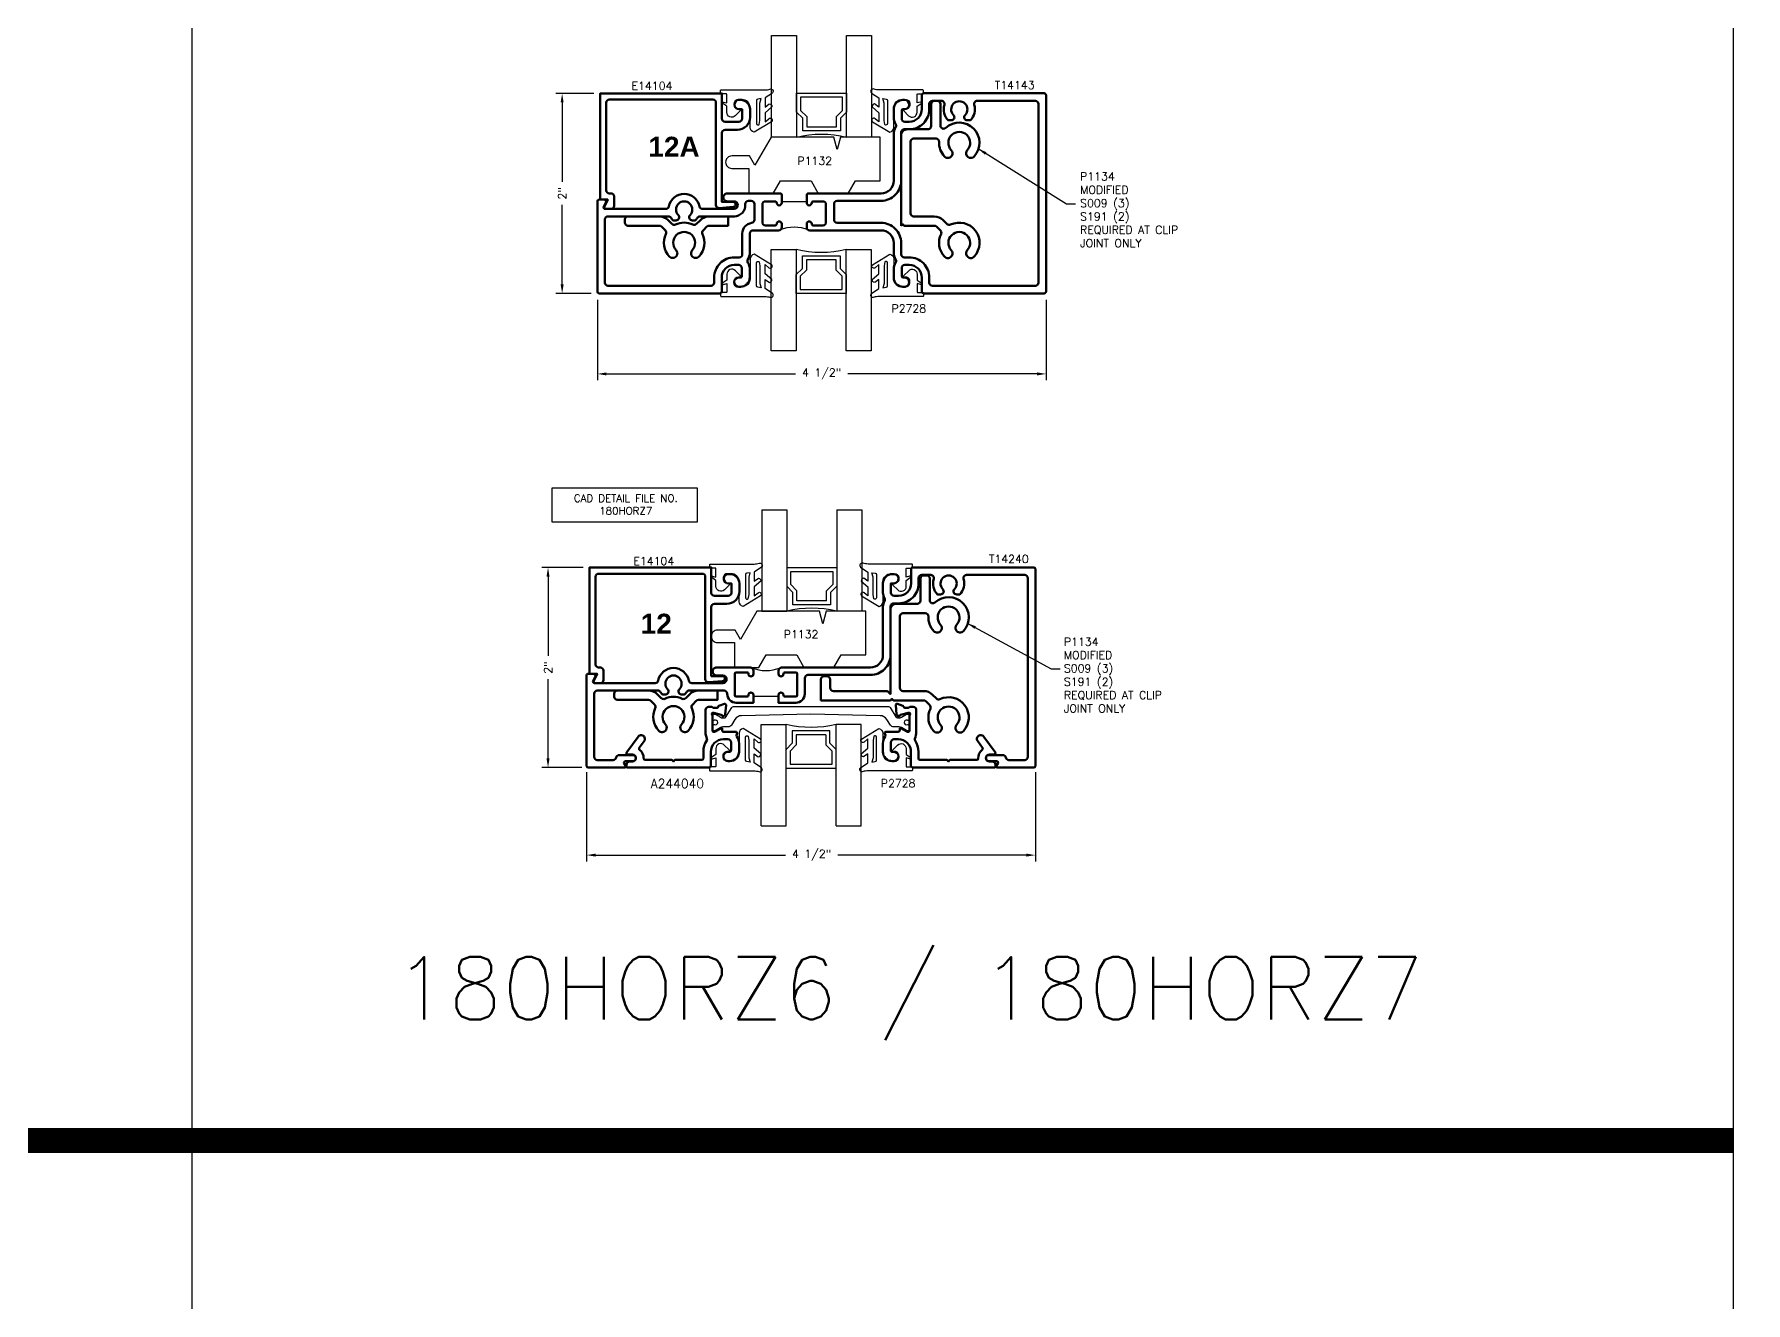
# Model space of a CAD drawing. Extents: x 0 to 139, y -15 to 75.
# Drawn here: x 121.93 to 139.03, y 43.26 to 55.94 of the extents above; entities that cross this region are included whole.
import ezdxf

# ---------------------------------------------------------------- set-up
doc = ezdxf.new("R2010")
doc.units = 0
doc.header["$MEASUREMENT"] = 0
doc.header["$PDMODE"] = 3
doc.layers.get('DEFPOINTS').update_dxf_attribs({"linetype": 'CONTINUOUS'})
for name, color, linetype in [('R-ANNO-DIMS', 3, 'CONTINUOUS'), ('R-ANNO-TEXT', 6, 'CONTINUOUS'), ('R-Det1', 4, 'CONTINUOUS'), ('R-Det2', 2, 'CONTINUOUS'), ('R-DET3', 5, 'CONTINUOUS'), ('R-OTLN', 1, 'CONTINUOUS'), ('R-PAT1', 5, 'CONTINUOUS'), ('Strip', 2, 'CONTINUOUS'), ('TITLE', 7, 'CONTINUOUS')]:
    doc.layers.add(name, color=color, linetype=linetype)
doc.styles.get("Standard").update_dxf_attribs({"font": 'simplex'})
doc.dimstyles.new('1X', dxfattribs={"dimtxt": 0.08, "dimasz": 0.09, "dimexe": 0.0625, "dimexo": 0.0625, "dimgap": 0.062, "dimtad": 0, "dimdec": 5, "dimzin": 4, "dimdsep": 46, "dimlunit": 5, "dimtxsty": 'Standard', "dimcen": 0, "dimclrd": 256, "dimclre": 256, "dimclrt": 256, "dimadec": 0, "dimazin": 1, "dimtfac": 1, "dimtdec": 5, "dimtofl": 0, "dimtmove": 0, "dimatfit": 3, "dimfxl": 0, "dimfrac": 2, "dimtolj": 1, "dimtzin": 4, "dimarcsym": 0})

# ---------------------------------------------------------------- blocks, each defined once
blk = doc.blocks.new('*D35')
at = {"layer": 'DEFPOINTS', "color": 0}
for p in [(127.554, 53.345), (132.039, 53.345), (132.039, 52.54)]:
    blk.add_point(p, dxfattribs=at)
at = {"layer": 'R-ANNO-DIMS', "lineweight": -2}
for p, q in [((127.554, 53.282), (127.554, 52.478)), ((132.039, 53.282), (132.039, 52.478)), ((127.644, 52.54), (129.534, 52.54)), ((131.949, 52.54), (130.058, 52.54))]:
    blk.add_line(p, q, dxfattribs=at)
at = {"layer": 'R-ANNO-DIMS'}
for points in [[(127.644, 52.555), (127.644, 52.525), (127.554, 52.54)], [(131.949, 52.555), (131.949, 52.525), (132.039, 52.54)]]:
    blk.add_solid(points, dxfattribs=at)
at = {"layer": 'R-ANNO-DIMS', "insert": (129.796, 52.54), "char_height": 0.08, "attachment_point": 5}
blk.add_mtext('\\A1;4 1/2"', dxfattribs=at)
blk = doc.blocks.new('*D36')
at = {"layer": 'DEFPOINTS', "color": 0}
for p in [(127.582, 55.344), (127.202, 53.345), (127.554, 53.345)]:
    blk.add_point(p, dxfattribs=at)
at = {"layer": 'R-ANNO-DIMS', "lineweight": -2}
for p, q in [((127.52, 55.344), (127.139, 55.344)), ((127.202, 55.254), (127.202, 54.46)), ((127.202, 53.435), (127.202, 54.229)), ((127.491, 53.345), (127.139, 53.345))]:
    blk.add_line(p, q, dxfattribs=at)
at = {"layer": 'R-ANNO-DIMS'}
for points in [[(127.187, 55.254), (127.217, 55.254), (127.202, 55.344)], [(127.187, 53.435), (127.217, 53.435), (127.202, 53.345)]]:
    blk.add_solid(points, dxfattribs=at)
at = {"layer": 'R-ANNO-DIMS', "insert": (127.202, 54.345), "char_height": 0.08, "attachment_point": 5, "rotation": 90}
blk.add_mtext('\\A1;2"', dxfattribs=at)
blk = doc.blocks.new('P2728 gasket')
at = {"layer": 'R-Det2'}
blk.add_lwpolyline([(86.461, 33.362), (86.567, 33.537, 0.301952), (86.52, 33.577), (86.32, 33.577, -0.414214), (86.24, 33.657), (86.24, 33.695, -0.388879), (86.276, 33.735), (86.292, 33.736, -0.440011), (86.336, 33.696), (86.336, 33.682, 0.668179), (86.353, 33.675), (86.401, 33.724, 0.668179), (86.366, 33.809), (86.307, 33.809), (86.279, 33.849, 0.836323), (86.264, 33.842), (86.273, 33.809), (86.189, 33.809, -0.414214), (86.183, 33.815), (86.183, 33.865, 0.414214), (86.177, 33.871), (86.149, 33.871, 0.414214), (86.143, 33.865), (86.143, 33.427, -0.083245), (86.135, 33.378), (86.135, 33.378)], format="xyb", dxfattribs=at)
for points in [[(86.174, 33.352), (86.223, 33.426), (86.314, 33.426), (86.283, 33.384)], [(86.313, 33.359), (86.371, 33.426), (86.462, 33.426), (86.431, 33.388)]]:
    blk.add_lwpolyline(points, dxfattribs=at)
at = {"layer": 'R-Det2', "lineweight": 25}
blk.add_lwpolyline([(86.235, 33.499, -0.372312), (86.249, 33.512), (86.48, 33.512, -0.668179), (86.49, 33.486), (86.448, 33.478), (86.274, 33.478), (86.23, 33.465)], format="xyb", close=True, dxfattribs=at)
at = {"layer": 'R-Det2', "ltscale": 0.1}
for centre, radius, start, end in [((86.157, 33.369), 0.0237, 157.7655, 314.5007), ((86.313, 33.388), 0.0297, 188.4603, 270), ((86.446, 33.375), 0.0199, 139.7022, 319.7022)]:
    blk.add_arc(centre, radius, start, end, dxfattribs=at)
blk = doc.blocks.new('*D203')
at = {"layer": 'DEFPOINTS', "color": 0}
for p in [(127.447, 48.621), (131.932, 48.621), (131.932, 47.73)]:
    blk.add_point(p, dxfattribs=at)
at = {"layer": 'R-ANNO-DIMS', "lineweight": -2}
for p, q in [((127.447, 48.558), (127.447, 47.667)), ((131.932, 48.558), (131.932, 47.667)), ((127.537, 47.73), (129.434, 47.73)), ((131.842, 47.73), (129.958, 47.73))]:
    blk.add_line(p, q, dxfattribs=at)
at = {"layer": 'R-ANNO-DIMS'}
for points in [[(127.537, 47.745), (127.537, 47.715), (127.447, 47.73)], [(131.842, 47.745), (131.842, 47.715), (131.932, 47.73)]]:
    blk.add_solid(points, dxfattribs=at)
at = {"layer": 'R-ANNO-DIMS', "insert": (129.696, 47.73), "char_height": 0.08, "attachment_point": 5}
blk.add_mtext('\\A1;4 1/2"', dxfattribs=at)
blk = doc.blocks.new('*D204')
at = {"layer": 'DEFPOINTS', "color": 0}
for p in [(127.061, 50.605), (127.475, 50.605), (127.462, 48.606)]:
    blk.add_point(p, dxfattribs=at)
at = {"layer": 'R-ANNO-DIMS', "lineweight": -2}
for p, q in [((127.413, 50.605), (126.998, 50.605)), ((127.061, 50.515), (127.061, 49.721)), ((127.061, 48.696), (127.061, 49.49)), ((127.4, 48.606), (126.998, 48.606))]:
    blk.add_line(p, q, dxfattribs=at)
at = {"layer": 'R-ANNO-DIMS'}
for points in [[(127.046, 50.515), (127.076, 50.515), (127.061, 50.605)], [(127.046, 48.696), (127.076, 48.696), (127.061, 48.606)]]:
    blk.add_solid(points, dxfattribs=at)
at = {"layer": 'R-ANNO-DIMS', "insert": (127.061, 49.605), "char_height": 0.08, "attachment_point": 5, "rotation": 90}
blk.add_mtext('\\A1;2"', dxfattribs=at)
blk = doc.blocks.new('1 inch glass')
at = {"layer": 'R-Det2', "color": 2}
for p, q in [((0, 1.014), (0, 0)), ((0.25, 1.014), (0.25, 0)), ((0.75, 1.014), (0.75, 0)), ((1, 1.014), (1, 0)), ((0.25, 0.438), (0.75, 0.438)), ((0.29, 0.267), (0.29, 0.398)), ((0.29, 0.398), (0.71, 0.398)), ((0.71, 0.398), (0.71, 0.267)), ((0.312, 0.188), (0.25, 0.25)), ((0.352, 0.205), (0.29, 0.267)), ((0.312, 0.063), (0.312, 0.188)), ((0.352, 0.103), (0.352, 0.205)), ((0.71, 0.267), (0.648, 0.205)), ((0.648, 0.103), (0.648, 0.205)), ((0.688, 0.188), (0.75, 0.25)), ((0.688, 0.188), (0.688, 0.063)), ((0, 0), (0.25, 0)), ((0.688, 0.063), (0.312, 0.063)), ((0.648, 0.103), (0.352, 0.103)), ((1, 0), (0.75, 0))]:
    blk.add_line(p, q, dxfattribs=at)
at = {"layer": 'R-Det2'}
for p, q in [((0, 1.014), (0.25, 1.014)), ((0.75, 1.014), (1, 1.014))]:
    blk.add_line(p, q, dxfattribs=at)
at = {"layer": 'R-Det2', "color": 2}
blk.add_arc((0.5, -0.998), 1.029, 75.9407, 104.0593, dxfattribs=at)

msp = doc.modelspace()

# ---------------------------------------------------------------- linework, layer by layer
at = {"layer": 'R-ANNO-TEXT'}
msp.add_lwpolyline([(127.1015217, 51.4001881), (128.5530017, 51.4001881), (128.5530017, 51.0581252), (127.1015217, 51.0581252)], close=True, dxfattribs=at)
at = {"layer": 'R-Det1', "lineweight": 50}
for points in [[(128.9552129, 54.980475, 0.4144), (129.0802129, 55.105475), (129.0802129, 55.185475, 0.4139789032), (128.9872129, 55.278475), (128.9707129, 55.278475, 1), (128.9707129, 55.185475), (129.0002129, 55.185475), (129.0002129, 55.091475, -0.4129032258), (128.9692129, 55.060475), (128.8302129, 55.060475, -0.4129032258), (128.7992129, 55.091475), (128.7992129, 55.344475), (127.5821129, 55.344475), (127.5821129, 54.282475), (127.6571129, 54.282475), (127.6245129, 54.212075, 0.5484584395), (127.6391129, 54.189475), (127.6921129, 54.189475, 0.4133333333), (127.7221129, 54.219475), (127.7221129, 54.282475), (127.7221129, 54.313475, 0.4129032258), (127.6911129, 54.344475), (127.6721129, 54.344475, -0.4133333333), (127.6421129, 54.374475), (127.6421129, 55.251475, -0.4129032258), (127.6731129, 55.282475), (128.7082129, 55.282475, -0.4129032258), (128.7392129, 55.251475), (128.7392129, 54.228275, 0.4379270187), (128.7727129, 54.197375), (128.9130129, 54.208575, 0.963981017), (128.9111129, 54.258475), (128.7992129, 54.258475), (128.7992129, 54.949475, -0.4129032258), (128.8302129, 54.980475), (128.9552129, 54.980475)], [(128.8485196, 50.241121, 0.4144), (128.9735196, 50.366121), (128.9735196, 50.446121, 0.4139789032), (128.8805196, 50.539121), (128.8640196, 50.539121, 1), (128.8640196, 50.446121), (128.8935196, 50.446121), (128.8935196, 50.352121, -0.4129032258), (128.8625196, 50.321121), (128.7235196, 50.321121, -0.4129032258), (128.6925196, 50.352121), (128.6925196, 50.605121), (127.4754196, 50.605121), (127.4754196, 49.543121), (127.5504196, 49.543121), (127.5178196, 49.472721, 0.5484584395), (127.5324196, 49.450121), (127.5854196, 49.450121, 0.4133333333), (127.6154196, 49.480121), (127.6154196, 49.543121), (127.6154196, 49.574121, 0.4129032258), (127.5844196, 49.605121), (127.5654196, 49.605121, -0.4133333333), (127.5354196, 49.635121), (127.5354196, 50.512121, -0.4129032258), (127.5664196, 50.543121), (128.6015196, 50.543121, -0.4129032258), (128.6325196, 50.512121), (128.6325196, 49.488921, 0.4379270187), (128.6660196, 49.458021), (128.8063196, 49.469221, 0.963981017), (128.8044196, 49.519121), (128.6925196, 49.519121), (128.6925196, 50.210121, -0.4129032258), (128.7235196, 50.241121), (128.8485196, 50.241121)]]:
    msp.add_lwpolyline(points, format="xyb", close=True, dxfattribs=at)
at = {"layer": 'R-Det2', "color": 2, "linetype": 'Continuous'}
for p, q in [((129.3119007, 54.344974), (129.0672056, 54.344974)), ((129.7619007, 54.344974), (130.061595, 54.344974))]:
    msp.add_line(p, q, dxfattribs=at)
at = {"layer": 'R-Det2'}
for points in [[(129.5451109, 54.9069749), (129.2951109, 54.906975), (129.2951109, 55.9210587), (129.5451109, 55.9210587), (129.5451109, 55.344975), (130.0451109, 55.344975), (130.0451109, 55.9210587), (130.2951109, 55.9210587), (130.2951109, 54.906975), (130.0451109, 54.906975), (130.0451109, 55.344975), (130.0451109, 55.156975), (129.9831109, 55.094975), (129.9831109, 54.969975), (129.6071109, 54.969975), (129.6071109, 55.094975), (129.5451109, 55.156975), (129.5451109, 55.344975), (129.5451109, 54.906975, -0.1233101835), (130.0451109, 54.906975, 0.8755579354)], [(130.0414606, 53.7831598), (130.2914606, 53.7831597), (130.2914606, 52.769076), (130.0414606, 52.769076), (130.0414606, 53.3451597), (129.5414606, 53.3451597), (129.5414606, 52.769076), (129.2914606, 52.769076), (129.2914606, 53.7831597), (129.5414606, 53.7831597), (129.5414606, 53.3451597), (129.5414606, 53.5331597), (129.6034606, 53.5951597), (129.6034606, 53.7201597), (129.9794606, 53.7201597), (129.9794606, 53.5951597), (130.0414606, 53.5331597), (130.0414606, 53.3451597), (130.0414606, 53.7831597, -0.1233101835), (129.5414606, 53.7831597, 0.8755579354)]]:
    msp.add_lwpolyline(points, format="xyb", dxfattribs=at)
for points in [[(129.5851109, 55.304975), (129.5851109, 55.1735435), (129.6471109, 55.1115435), (129.6471109, 55.009975), (129.9431109, 55.009975), (129.9431109, 55.1115435), (130.0051109, 55.1735435), (130.0051109, 55.304975), (129.5851109, 55.304975)], [(130.0014606, 53.3851597), (130.0014606, 53.5165912), (129.9394606, 53.5785912), (129.9394606, 53.6801597), (129.6434606, 53.6801597), (129.6434606, 53.5785912), (129.5814606, 53.5165912), (129.5814606, 53.3851597), (130.0014606, 53.3851597)]]:
    msp.add_lwpolyline(points, dxfattribs=at)
for points in [[(129.6897319, 54.469974), (129.7619007, 54.344974), (130.061595, 54.344974), (130.1337638, 54.469974), (130.3797056, 54.469974), (130.3797056, 54.906975), (129.9833944, 54.906975), (129.9499007, 54.781975), (129.9164071, 54.906975), (129.2922684, 54.906975), (129.1295999, 54.625225), (129.0754733, 54.718975), (128.897979, 54.718975, 0.4142135624), (128.835979, 54.656975), (128.835979, 54.655975, 0.4142135624), (128.897979, 54.593975), (129.0672056, 54.593975), (129.0672056, 54.344974), (129.3119007, 54.344974), (129.3840695, 54.469974)], [(129.5462726, 49.73062), (129.6184414, 49.60562), (129.9181356, 49.60562), (129.9903044, 49.73062), (130.2362463, 49.73062), (130.2362463, 50.167621), (129.839935, 50.167621), (129.8064414, 50.042621), (129.7729477, 50.167621), (129.148809, 50.167621), (128.9861406, 49.885871), (128.932014, 49.979621), (128.7545196, 49.979621, 0.4142135624), (128.6925196, 49.917621), (128.6925196, 49.916621, 0.4142135624), (128.7545196, 49.854621), (128.9237463, 49.854621), (128.9237463, 49.60562), (129.1684414, 49.60562), (129.2406102, 49.73062)]]:
    msp.add_lwpolyline(points, format="xyb", close=True, dxfattribs=at)
at = {"layer": 'R-DET3', "lineweight": 50}
msp.add_lwpolyline([(130.5907452, 54.020975), (130.6057452, 54.035975), (130.6207452, 54.020975), (130.922167, 54.020975, -0.1989123674), (130.9440873, 54.0118953), (130.9835142, 53.9724685, -0.3180460654), (130.9895571, 53.9371671, 0.3065542285), (131.0230787, 53.7132442, 0.5062303828), (131.0975772, 53.7214691, 0.3278181232), (131.0915354, 53.7761941, -2.2780811719), (131.2520037, 53.7761941, 0.3278181232), (131.2459619, 53.7214691, 0.5062303828), (131.3204604, 53.7132442, 0.8256018173), (131.0845765, 54.0321864, -0.3180460654), (131.0492751, 54.0382294), (131.0098483, 54.0776562, 0.1989123674), (130.922167, 54.113975), (130.7147736, 54.113975, -0.4142135624), (130.6837736, 54.144975), (130.6837736, 54.8616384, -0.4142135624), (130.7147736, 54.8926384), (130.9390617, 54.8926384, -0.4289597164), (130.9700228, 54.8600865, 0.2010444958), (131.0230787, 54.7132442, 0.0616447566), (131.0317846, 54.7058494, 0.4311315419), (131.0975772, 54.7214691, 0.3278181232), (131.0915354, 54.7761941, -2.2780811719), (131.2520037, 54.7761941, 0.3278181232), (131.2459619, 54.7214691, 0.5062303828), (131.3204604, 54.7132442, 0.956981471), (131.035658, 54.9992309, -0.6516590583), (130.9837696, 55.0221367), (130.9837696, 55.238974, 0.4142135624), (130.9527696, 55.269974), (130.9217696, 55.269974, 0.4142135624), (130.8907696, 55.238974), (130.8907696, 55.0166384, -0.4142135624), (130.8597696, 54.9856384), (130.6527736, 54.9856384, 0.4142135624), (130.5907736, 54.9236384), (130.5907736, 54.0210034)], format="xyb", dxfattribs=at)
for points in [[(127.8287636, 54.083475), (127.8287636, 54.052475, 0.4142135624), (127.8597636, 54.021475), (128.172151, 54.021475, -0.1989123674), (128.1940713, 54.0123953), (128.2335082, 53.9729585, -0.3180460654), (128.2395511, 53.9376571, 0.3065542285), (128.2730727, 53.7137342, 0.5062303828), (128.3475712, 53.7219591, 0.3278181232), (128.3415294, 53.7766841, -2.2780811719), (128.5019977, 53.7766841, 0.3278181232), (128.4959559, 53.7219591, 0.5062303828), (128.5704544, 53.7137342, 0.3065542285), (128.603976, 53.9376571, -0.3180460654), (128.610019, 53.9729585), (128.6494458, 54.0123853, -0.1989123674), (128.6713661, 54.021465), (128.8601536, 54.021465), (128.8601536, 54.114465), (128.6717803, 54.114465, 0.1989123674), (128.583392, 54.0778533), (128.5442581, 54.0387194, -0.3180460654), (128.5089566, 54.0326764, 0.2269397181), (128.3345705, 54.0326764, -0.3180460654), (128.2992691, 54.0387194), (128.2601251, 54.0778633, 0.1989123674), (128.1717368, 54.114475), (127.8597636, 54.114475, 0.4142135624)], [(129.7886959, 49.277122), (130.4837816, 49.277122), (130.4987816, 49.292122), (130.5137816, 49.277122), (130.8152034, 49.277122, -0.1989123674), (130.8371237, 49.2680423), (130.8765505, 49.2286155, -0.3180460654), (130.8825935, 49.1933141, 0.3065542285), (130.9161151, 48.9693912, 0.5062303828), (130.9906136, 48.9776162, 0.3278181232), (130.9845718, 49.0323411, -2.2780811719), (131.1450401, 49.0323411, 0.3278181232), (131.1389983, 48.9776162, 0.5062303828), (131.2134968, 48.9693912, 0.8256018173), (130.9776129, 49.2883335, -0.3180460654), (130.9423115, 49.2943764), (130.9028846, 49.3338033, 0.1989123674), (130.8152034, 49.370122), (130.6078099, 49.370122, -0.4142135624), (130.5768099, 49.401122), (130.5768099, 50.1177854, -0.4142135624), (130.6078099, 50.1487854), (130.8320981, 50.1487854, -0.4289597164), (130.8630592, 50.1162335, 0.2010444958), (130.9161151, 49.9693912, 0.0616447566), (130.924821, 49.9619965, 0.4311315419), (130.9906136, 49.9776162, 0.3278181232), (130.9845718, 50.0323411, -2.2780811719), (131.1450401, 50.0323411, 0.3278181232), (131.1389983, 49.9776162, 0.5062303828), (131.2134968, 49.9693912, 0.956981471), (130.9286944, 50.255378, -0.6516590583), (130.8768059, 50.2782837), (130.8768059, 50.495121, 0.4142135624), (130.8458059, 50.526121), (130.8148059, 50.526121, 0.4142135624), (130.7838059, 50.495121), (130.7838059, 50.2727854, -0.4142135624), (130.7528059, 50.2417854), (130.5458099, 50.2417854, 0.4142135624), (130.4838099, 50.1797854), (130.4838099, 49.3400832), (130.4537711, 49.370122), (129.9126959, 49.370122, -0.4142135624), (129.8816959, 49.401122), (129.8816959, 49.487122, 0.4142135624), (129.8506959, 49.518122), (129.8196959, 49.518122, 0.4142135624), (129.7886959, 49.487122), (129.7886959, 49.339122)], [(127.7220703, 49.344121), (127.7220703, 49.313121, 0.4142135624), (127.7530703, 49.282121), (128.0654578, 49.282121, -0.1989123674), (128.0873781, 49.2730413), (128.1268149, 49.2336045, -0.3180460654), (128.1328579, 49.1983031, 0.3065542285), (128.1663795, 48.9743802, 0.5062303828), (128.240878, 48.9826052, 0.3278181232), (128.2348362, 49.0373301, -2.2780811719), (128.3953045, 49.0373301, 0.3278181232), (128.3892627, 48.9826052, 0.5062303828), (128.4637612, 48.9743802, 0.3065542285), (128.4972828, 49.1983031, -0.3180460654), (128.5033258, 49.2336045), (128.5427526, 49.2730313, -0.1989123674), (128.5646729, 49.282111), (128.7534603, 49.282111), (128.7534603, 49.375111), (128.5650871, 49.375111, 0.1989123674), (128.4766988, 49.3384994), (128.4375648, 49.2993654, -0.3180460654), (128.4022634, 49.2933225, 0.2269397181), (128.2278773, 49.2933225, -0.3180460654), (128.1925759, 49.2993654), (128.1534319, 49.3385094, 0.1989123674), (128.0650436, 49.375121), (127.7530703, 49.375121, 0.4142135624)]]:
    msp.add_lwpolyline(points, format="xyb", close=True, dxfattribs=at)
at = {"layer": 'R-OTLN', "lineweight": 50}
for points in [[(129.6462736, 54.249974, 0.4142135624), (129.6712736, 54.224974, 0.4142135624), (129.6962736, 54.249974, -0.4142135624), (129.7112736, 54.264974), (129.8082736, 54.264974, -0.4142135624), (129.8392736, 54.233974), (129.8392736, 54.055974, -0.4142135624), (129.8082736, 54.024974), (129.7112736, 54.024974, -0.4142135624), (129.6962736, 54.039974, 0.4142135624), (129.6712736, 54.064974, 0.4142135624), (129.6462736, 54.039974), (129.6462736, 54.005974, 0.4142135624), (129.6772736, 53.974974), (130.3907686, 53.974974, -0.4142135624), (130.5157686, 53.849974), (130.5157686, 53.7525802, 0.1433240595), (130.5354917, 53.6851874, -0.2926598756), (130.5354917, 53.6517606, 0.1433240595), (130.5157686, 53.5843678), (130.5157686, 53.5039739, 0.4142132454), (130.6087696, 53.410973), (130.6312696, 53.410974, 0.8637118889), (130.6312696, 53.503974), (130.610768, 53.5039748, -0.4142026818), (130.5957686, 53.5189748), (130.5957686, 53.597974, -0.4142135624), (130.6267686, 53.628974), (130.6717696, 53.628974, -0.4142135624), (130.7967696, 53.503974), (130.7967696, 53.364974, 0.4142135624), (130.8167696, 53.344974), (132.0187696, 53.344974, 0.4142135624), (132.0387696, 53.364974), (132.0387696, 55.324974, 0.4142135624), (132.0187696, 55.344974), (130.8167696, 55.344974, 0.4142135624), (130.7967696, 55.324974), (130.7967696, 55.185974, -0.4142135624), (130.6717696, 55.060974), (130.6267686, 55.060974, -0.4142135624), (130.5957686, 55.091974), (130.5957686, 55.170973, -0.4142135624), (130.6107686, 55.185973), (130.6252696, 55.185973, 1), (130.6252696, 55.278973), (130.6087696, 55.278974, 0.4142198612), (130.5157686, 55.185973), (130.5157686, 55.1055802, 0.1433240595), (130.5354917, 55.0381874, -0.2926598756), (130.5354917, 55.0047606, 0.1433240595), (130.5157686, 54.9373678), (130.5157686, 54.469974, -0.4142135624), (130.3907686, 54.344974), (129.6562736, 54.344974), (129.6462736, 54.334974)], [(130.8717696, 53.503974, 0.4142135624), (130.6717696, 53.703974), (130.6217686, 53.703974, -0.4142135624), (130.5907686, 53.734974), (130.5907686, 53.849974, 0.4142135624), (130.3907686, 54.049974), (129.9503736, 54.049974, -0.4142135624), (129.9193736, 54.080974), (129.9193736, 54.238974, -0.4142135624), (129.9503736, 54.269974), (130.3907686, 54.269974, 0.4142135624), (130.5907686, 54.469974), (130.5907686, 54.954974, -0.4142135624), (130.6217686, 54.985974), (130.6717696, 54.985974, 0.4142135624), (130.8717696, 55.185974), (130.8717696, 55.238974, -0.4142135624), (130.9027696, 55.269974), (130.9930407, 55.269974, -0.5046141751), (131.0226696, 55.2298563, 0.2746427098), (131.0601676, 55.074974), (131.0913954, 55.074974, 0.6627717165), (131.1136419, 55.1275633, -2.3639448585), (131.2298973, 55.1275633, 0.6627717165), (131.2521437, 55.074974), (131.2833715, 55.074974, 0.2746427098), (131.3208696, 55.2298563, -0.5046141751), (131.3504984, 55.269974), (131.9327696, 55.269974, -0.4142135624), (131.9637696, 55.238974), (131.9637696, 53.450974, -0.4142135624), (131.9327696, 53.419974), (130.9027696, 53.419974, -0.4142135624), (130.8717696, 53.450974)], [(129.3962736, 54.249974), (129.3962736, 54.334974), (129.3862736, 54.344974), (128.8531536, 54.344974, 0.4142135624), (128.8131536, 54.304974, 0.4142135624), (128.8531536, 54.264974), (128.9211536, 54.264974, -0.4142135624), (128.9581536, 54.227974), (128.9581536, 54.226475, -0.4142135624), (128.9211536, 54.189475), (128.6051568, 54.189475, -0.3577911887), (128.5747527, 54.2144256, 0.8206356711), (128.2687744, 54.2144256, -0.3577911887), (128.2383704, 54.189475), (127.6306046, 54.189475, -0.5773640241), (127.6176136, 54.211975), (127.6467696, 54.262474), (127.6267696, 54.282475), (127.5737696, 54.282475, 0.4142135624), (127.5537696, 54.262475), (127.5537696, 53.364974, 0.4142135624), (127.5737696, 53.344974), (128.7767696, 53.344974, 0.4142135624), (128.7967696, 53.364974), (128.7967696, 53.503974, -0.4142135624), (128.9217696, 53.628974), (128.9667706, 53.628974, -0.4142135624), (128.9977706, 53.597974), (128.9977706, 53.518974, -0.4142135624), (128.9827706, 53.503974), (128.9682696, 53.503974, 1), (128.9682696, 53.410974), (128.9847706, 53.410974, 0.4142135624), (129.0777706, 53.503974), (129.0777706, 53.5843678, 0.1433240595), (129.0580474, 53.6517606, -0.2926598756), (129.0580474, 53.6851874, 0.1433240595), (129.0777706, 53.7525802), (129.0777706, 53.943974, -0.4142135624), (129.1087706, 53.974974), (129.3652736, 53.974974, 0.4142135624), (129.3962736, 54.005974), (129.3962736, 54.039974, 0.4142135624), (129.3712736, 54.064974, 0.4142135624), (129.3462736, 54.039974, -0.4142135624), (129.3312736, 54.024974), (129.2342736, 54.024974, -0.4142135624), (129.2032736, 54.055974), (129.2032736, 54.233974, -0.4142135624), (129.2342736, 54.264974), (129.3312736, 54.264974, -0.4142135624), (129.3462736, 54.249974, 0.4142135624), (129.3712736, 54.224974, 0.4142135624), (129.3962736, 54.249974)], [(128.4801634, 54.1278744, 0.6757771741), (128.5027636, 54.074974), (128.533337, 54.074974, 0.0516171452), (128.5533, 54.1001383, -0.2562196458), (128.5794406, 54.114475), (128.9271536, 54.114475), (128.9211536, 54.114475, 0.4400853749), (129.0327249, 54.2362644, -0.4400853749), (129.0636063, 54.269974), (129.0923736, 54.269974, -0.4142135624), (129.1233736, 54.238974), (129.1233736, 54.0799892, -0.3794949899), (129.0960838, 54.049212, 0.3794949899), (129.0027706, 53.943974), (129.0027706, 53.734974, -0.4142135624), (128.9717706, 53.703974), (128.9217696, 53.703974, 0.4142135624), (128.7217696, 53.503974), (128.7217696, 53.450974, -0.4142135624), (128.6907696, 53.419974), (127.6597696, 53.419974, -0.4142135624), (127.6287696, 53.450974), (127.6287696, 54.083475, -0.4142135624), (127.6597696, 54.114475), (128.2640865, 54.114475, -0.2562196458), (128.2902272, 54.1001383, 0.0516171452), (128.3101901, 54.074974), (128.3407636, 54.074974, 0.6757771741), (128.3633637, 54.1278744, -2.3476027329)], [(129.6584603, 49.53062), (130.2840743, 49.53062, 0.4142135624), (130.4840743, 49.73062), (130.4840743, 50.21562, -0.4142135624), (130.5150743, 50.24662), (130.5650763, 50.24662, 0.4142135624), (130.7650763, 50.44662), (130.7650763, 50.49962, -0.4142135624), (130.7960763, 50.53062), (130.8863415, 50.53062, -0.5046141751), (130.9159703, 50.4905024, 0.2746427098), (130.9534684, 50.33562), (130.9840933, 50.33562, 0.6751799327), (131.0066404, 50.3885224, -2.3463521494), (131.1235005, 50.3885227, 0.6752130473), (131.1460473, 50.335619), (131.1766721, 50.3356198, 0.2746432207), (131.2141703, 50.4905024, -0.5046141751), (131.2437992, 50.53062), (131.8260763, 50.53062, -0.4142135624), (131.8570763, 50.49962), (131.8570763, 48.71162, -0.4142135624), (131.8260763, 48.68062), (131.6673359, 48.68062, -0.3582490687), (131.6369221, 48.70562, 0.3582490687), (131.6065083, 48.73062), (131.4700763, 48.73062, 1), (131.4700763, 48.66862), (131.5444686, 48.66862, -0.5773502692), (131.557459, 48.64612), (131.5418706, 48.61912, 0.5773502692), (131.5496648, 48.60562), (131.9170763, 48.60562, 0.4142135624), (131.9320763, 48.62062), (131.9320763, 50.59062, 0.4142135624), (131.9170763, 50.60562), (130.7050763, 50.60562, 0.4142135624), (130.6900763, 50.59062), (130.6900763, 50.44662, -0.4142135624), (130.5650763, 50.32162), (130.5200753, 50.32162, -0.4142135624), (130.4890753, 50.35262), (130.4890753, 50.446619), (130.5185763, 50.446619, 1), (130.5185763, 50.539619), (130.5020763, 50.53962, 0.4177891482), (130.4090754, 50.4467385), (130.4090743, 50.3523394), (130.4090774, 50.3538205), (130.4090753, 50.35262), (130.4090743, 50.35262, 0.1316524976), (130.4232757, 50.29962, -0.2679491924), (130.4232757, 50.26862, 0.1316524976), (130.4090743, 50.21562), (130.4090743, 49.73062, -0.4142135624), (130.2840743, 49.60562), (129.3954603, 49.60562, 0.4142135624), (129.3644603, 49.57462), (129.3644603, 49.54062, 0.4142135624), (129.3894603, 49.51562, 0.4142135624), (129.4144603, 49.54062, -0.4142135624), (129.4294603, 49.55562), (129.5374603, 49.55562, -0.4142135624), (129.5524603, 49.54062), (129.5524603, 49.33062, -0.4142135624), (129.5374603, 49.31562), (129.4294603, 49.31562, -0.4142135624), (129.4144603, 49.33062, 0.4142135624), (129.3894603, 49.35562, 0.4142135624), (129.3644603, 49.33062), (129.3644603, 49.25362), (129.5374603, 49.25362, 0.4142135624), (129.6274603, 49.34362), (129.6274603, 49.49962, -0.4142135624)], [(129.0644603, 49.33062, -0.4142135624), (129.0494603, 49.31562), (128.9414603, 49.31562, -0.4142135624), (128.9264603, 49.33062), (128.9264603, 49.54062, -0.4142135624), (128.9414603, 49.55562), (129.0494603, 49.55562, -0.4142135624), (129.0644603, 49.54062, 0.4142135624), (129.0894603, 49.51562, 0.4142135624), (129.1144603, 49.54062), (129.1144603, 49.57462, 0.4142135624), (129.0834603, 49.60562), (128.7464603, 49.60562, 0.4142135624), (128.7064603, 49.56562, 0.4142135624), (128.7464603, 49.52562), (128.8087108, 49.52562, -1), (128.8087108, 49.450121), (128.4984635, 49.450121, -0.3577911887), (128.4680595, 49.4750717, 0.8206356711), (128.1620812, 49.4750717, -0.3577911887), (128.1316771, 49.450121), (127.5239113, 49.450121, -0.5773640241), (127.5109203, 49.472621), (127.5400763, 49.52312), (127.5200763, 49.543121), (127.4620763, 49.543121, 0.4142135624), (127.4470763, 49.528121), (127.4470763, 48.62062, 0.4142135624), (127.4620763, 48.60562), (127.8294879, 48.60562, 0.5773502692), (127.8372821, 48.61912), (127.8216937, 48.64612, -0.5773502692), (127.834684, 48.66862), (127.9090763, 48.66862, 1), (127.9090763, 48.73062), (127.7726444, 48.73062, 0.3582490687), (127.7422306, 48.70562, -0.3582490687), (127.7118167, 48.68062), (127.5530763, 48.68062, -0.4142135624), (127.5220763, 48.71162), (127.5220763, 49.344121, -0.4142135624), (127.5530763, 49.375121), (128.1573933, 49.375121, -0.2562196458), (128.183534, 49.3607843, 0.0516171452), (128.2034969, 49.33562), (128.2340703, 49.33562, 0.6757771741), (128.2566705, 49.3885204, -2.3476027329), (128.3734702, 49.3885204, 0.6757771741), (128.3960703, 49.33562), (128.4266438, 49.33562, 0.0516171452), (128.4466067, 49.3607843, -0.2562196458), (128.4727474, 49.375121), (128.8204603, 49.375121, -0.4142135624), (128.8514603, 49.344121), (128.8514603, 49.34362, 0.4142135624), (128.9414603, 49.25362), (129.1144603, 49.25362), (129.1144603, 49.33062, 0.4142135624), (129.0894603, 49.35562, 0.4142135624)], [(128.8138034, 48.8878821, 0.4142135624), (128.6888034, 48.7628822), (128.6887901, 48.621629, -0.4142135548), (128.6737901, 48.606629), (127.8551484, 48.606629, -0.4142135927), (127.8451484, 48.616629), (127.8451484, 48.6342678, -0.4142135227), (127.8761484, 48.6652678), (127.9042758, 48.6652678, 1), (127.9042758, 48.7352678), (127.8590338, 48.7352678, -0.6166803597), (127.8469986, 48.7592207), (127.9619845, 48.913794, -1.0001993677), (128.0221605, 48.8690296), (127.9734453, 48.8035427, 0.4075531512), (127.9762556, 48.7827618, -0.2406168199), (128.0161503, 48.6971702, 0.4248241417), (128.0311405, 48.681629), (128.2987772, 48.681629), (128.3137772, 48.666629), (128.3287772, 48.681629), (128.5988033, 48.681629, 0.4142135548), (128.6138033, 48.696629), (128.6138034, 48.7628822, -0.1486631308), (128.6476518, 48.874209, 0.2498472622), (128.6495424, 48.8929272, -0.0977282965), (128.6353465, 48.9651155), (128.6353466, 49.181343, -0.4142135227), (128.6663466, 49.212343), (128.6897489, 49.212343, -0.1709600937), (128.7085494, 49.2057212, 0.1709600937), (128.7160696, 49.2030725), (128.7508036, 49.2030725, 0.3595082375), (128.7622262, 49.2125046, -0.2637246696), (128.7696702, 49.2212352), (128.824376, 49.2411464, -0.5486187866), (128.839943, 49.2292015), (128.8319181, 49.1374766, -0.1763269807), (128.8285553, 49.1302649), (128.8144506, 49.1177112, -0.5773502692), (128.801476, 49.1211877), (128.8002989, 49.1240297, 0.2679491924), (128.7920734, 49.1322552), (128.7174316, 49.1522554, 0.0655434628), (128.7143258, 49.1526643), (128.7081505, 49.1526643, 0.6885002581), (128.7003954, 49.1323612, -0.2134217653), (128.704273, 49.1236907), (128.704273, 48.9742969, 0.4142135624), (128.7159056, 48.9626643), (128.7244825, 48.9626643, 0.1378721067), (128.7305433, 48.9643679), (128.7894162, 49.0003041, -0.5855240683), (128.8012118, 48.9936847), (128.8012118, 48.9778822, 0.4142133672), (128.8162118, 48.9628822), (128.9358167, 48.9628821, -0.6018699121), (128.9482274, 48.9394574, -0.0000121516), (128.948224, 48.9394524, 0.3073785524), (128.9482239, 48.9158095, -0.150223691), (128.9698052, 48.8455972), (128.9698043, 48.7628811, -0.4142280404), (128.8767986, 48.6698821), (128.8603033, 48.6698831, -1), (128.8603034, 48.7628831), (128.8748044, 48.7628831, 0.4142135624), (128.8898044, 48.7778831), (128.8898044, 48.8568821, 0.4142135624), (128.8588044, 48.8878821)], [(130.5637495, 48.8878821, -0.4142135624), (130.6887495, 48.7628822), (130.6887628, 48.621629, 0.4142135548), (130.7037628, 48.606629), (131.5224045, 48.606629, 0.4142135927), (131.5324045, 48.616629), (131.5324045, 48.6342678, 0.4142135227), (131.5014045, 48.6652678), (131.473277, 48.6652678, -1), (131.473277, 48.7352678), (131.5185191, 48.7352678, 0.6166803597), (131.5305543, 48.7592207), (131.4155683, 48.913794, 1.0001993677), (131.3553924, 48.8690296), (131.4041076, 48.8035427, -0.4075531512), (131.4012972, 48.7827618, 0.2406168199), (131.3614026, 48.6971702, -0.4248241417), (131.3464123, 48.681629), (131.0787757, 48.681629), (131.0637757, 48.666629), (131.0487757, 48.681629), (130.7787495, 48.681629, -0.4142135548), (130.7637495, 48.696629), (130.7637495, 48.7628822, 0.1486631308), (130.729901, 48.874209, -0.2498472622), (130.7280105, 48.8929272, 0.0977282965), (130.7422063, 48.9651155), (130.7422063, 49.181343, 0.4142135227), (130.7112063, 49.212343), (130.687804, 49.212343, 0.1709600937), (130.6690034, 49.2057212, -0.1709600937), (130.6614832, 49.2030725), (130.6267493, 49.2030725, -0.3595082375), (130.6153266, 49.2125046, 0.2637246696), (130.6078826, 49.2212352), (130.5531768, 49.2411464, 0.5486187866), (130.5376098, 49.2292015), (130.5456347, 49.1374766, 0.1763269807), (130.5489976, 49.1302649), (130.5631023, 49.1177112, 0.5773502692), (130.5760768, 49.1211877), (130.5772539, 49.1240297, -0.2679491924), (130.5854795, 49.1322552), (130.6601212, 49.1522554, -0.0655434628), (130.663227, 49.1526643), (130.6694023, 49.1526643, -0.6885002581), (130.6771574, 49.1323612, 0.2134217653), (130.6732799, 49.1236907), (130.6732799, 48.9742969, -0.4142135624), (130.6616472, 48.9626643), (130.6530703, 48.9626643, -0.1378721067), (130.6470096, 48.9643679), (130.5881367, 49.0003041, 0.5855240683), (130.5763411, 48.9936847), (130.5763411, 48.9778822, -0.4142133672), (130.5613411, 48.9628822), (130.4417361, 48.9628821, 0.6018699121), (130.4293255, 48.9394574, 0.0000121516), (130.4293289, 48.9394524, -0.3073785524), (130.4293289, 48.9158095, 0.150223691), (130.4077476, 48.8455972), (130.4077486, 48.7628811, 0.4142280404), (130.5007542, 48.6698821), (130.5172495, 48.6698831, 1), (130.5172495, 48.7628831), (130.5027485, 48.7628831, -0.4142135624), (130.4877485, 48.7778831), (130.4877485, 48.8568821, -0.4142135624), (130.5187485, 48.8878821)]]:
    msp.add_lwpolyline(points, format="xyb", close=True, dxfattribs=at)
at = {"layer": 'R-PAT1'}
for points in [[(129.8342736, 54.249974), (129.8342736, 54.039974, -0.4142135624), (129.8192736, 54.024974), (129.7112736, 54.024974, -0.4142135624), (129.6962736, 54.039974, 0.4142135624), (129.6712736, 54.064974, 0.4142135624), (129.6462736, 54.039974), (129.6462736, 54.005974, 0.3026074371), (129.6653329, 53.977366, 0.2003205128), (129.3772143, 53.977366, 0.3026074371), (129.3962736, 54.005974), (129.3962736, 54.039974, 0.4142135624), (129.3712736, 54.064974, 0.4142135624), (129.3462736, 54.039974, -0.4142135624), (129.3312736, 54.024974), (129.2232736, 54.024974, -0.4142135624), (129.2082736, 54.039974), (129.2082736, 54.249974, -0.4142135624), (129.2232736, 54.264974), (129.3312736, 54.264974, -0.4142135624), (129.3462736, 54.249974, 0.4142135624), (129.3712736, 54.224974, 0.4142135624), (129.3962736, 54.249974), (129.3962736, 54.264974), (129.6462736, 54.264974), (129.6462736, 54.249974, 0.4142135624), (129.6712736, 54.224974, 0.4142135624), (129.6962736, 54.249974, -0.4142135624), (129.7112736, 54.264974), (129.8192736, 54.264974, -0.4142135624)], [(128.9264603, 49.33062), (128.9264603, 49.54062, -0.4142135624), (128.9414603, 49.55562), (129.0494603, 49.55562, -0.4142135624), (129.0644603, 49.54062, 0.4142135624), (129.0894603, 49.51562, 0.4142135624), (129.1144603, 49.54062), (129.1144603, 49.57462, 0.3026074371), (129.0954011, 49.6032281, 0.2003205128), (129.3835196, 49.6032281, 0.3026074371), (129.3644603, 49.57462), (129.3644603, 49.54062, 0.4142135624), (129.3894603, 49.51562, 0.4142135624), (129.4144603, 49.54062, -0.4142135624), (129.4294603, 49.55562), (129.5374603, 49.55562, -0.4142135624), (129.5524603, 49.54062), (129.5524603, 49.33062, -0.4142135624), (129.5374603, 49.31562), (129.4294603, 49.31562, -0.4142135624), (129.4144603, 49.33062, 0.4142135624), (129.3894603, 49.35562, 0.4142135624), (129.3644603, 49.33062), (129.3644603, 49.31562), (129.1144603, 49.31562), (129.1144603, 49.33062, 0.4142135624), (129.0894603, 49.35562, 0.4142135624), (129.0644603, 49.33062, -0.4142135624), (129.0494603, 49.31562), (128.9414603, 49.31562, -0.4142135624)]]:
    msp.add_lwpolyline(points, format="xyb", close=True, dxfattribs=at)
at = {"layer": 'Strip'}
msp.add_lwpolyline([(128.7320844, 49.1381043), (128.7840755, 49.1080873, 0.1316524976), (128.8076975, 49.1017578), (128.8257011, 49.1017578, 0.2586175844), (128.8357174, 49.1073099), (128.8965789, 49.2047087, -0.2586175844), (128.9132728, 49.2139623), (130.4637732, 49.2139623, -0.2586175844), (130.4804671, 49.2047087), (130.5390157, 49.1110113, 0.2586175844), (130.5557095, 49.1017578), (130.5693485, 49.1017578, 0.1316524976), (130.5929705, 49.1080873), (130.6449616, 49.1381043, -0.1316524976), (130.6488986, 49.1391593), (130.657025, 49.1391593, -0.4142135624), (130.672773, 49.1234113), (130.672773, 49.1037263, -0.4142135624), (130.668836, 49.0997893), (130.668836, 49.0850255, -0.4142135624), (130.660962, 49.0771515), (130.6565602, 49.0771515, -0.1095524007), (130.6532315, 49.0778897, 0.5486632537), (130.6196235, 49.0564823, 0.5486632537), (130.6532315, 49.0350748, -0.1095524007), (130.6565602, 49.035813), (130.660962, 49.035813, -0.4142135624), (130.668836, 49.027939), (130.668836, 49.0131753, -0.4142135624), (130.672773, 49.0092383), (130.672773, 48.9895533, -0.4142135624), (130.657025, 48.9738053), (130.6488986, 48.9738053, -0.1316524976), (130.6449616, 48.9748602), (130.5929705, 49.0048773, 0.1316524976), (130.5693485, 49.0112068), (130.5164279, 49.0112068, -0.2586175844), (130.4830402, 49.0297138), (130.4476206, 49.0863971, 0.2586175844), (130.3808453, 49.1234113), (129.6884864, 49.13916), (128.9962007, 49.1234113, 0.2586175844), (128.9294254, 49.0863971), (128.8940058, 49.0297138, -0.2586175844), (128.8606181, 49.0112068), (128.8076975, 49.0112068, 0.1316524976), (128.7840755, 49.0048773), (128.7320844, 48.9748602, -0.1316524976), (128.7281474, 48.9738053), (128.720021, 48.9738053, -0.4142135624), (128.704273, 48.9895533), (128.704273, 49.0092383, -0.4142135624), (128.70821, 49.0131753), (128.70821, 49.027939, -0.4142135624), (128.716084, 49.035813), (128.7204858, 49.035813, -0.1095524007), (128.7238145, 49.0350748, 0.5486632537), (128.7574225, 49.0564823), (128.7574225, 49.0564823, 0.5486632537), (128.7238145, 49.0778897, -0.1095524007), (128.7204858, 49.0771515), (128.716084, 49.0771515, -0.4142135624), (128.70821, 49.0850255), (128.70821, 49.0997893, -0.4142135624), (128.704273, 49.1037263), (128.704273, 49.1234113, -0.4142135624), (128.720021, 49.1391593), (128.7281474, 49.1391593, -0.1316524976)], format="xyb", close=True, dxfattribs=at)
at = {"layer": 'TITLE'}
for p, q in [((123.501556, 74.8789502), (123.501556, -0.1210498)), ((138.9080005, 69.8789502), (138.9080005, -0.1210498))]:
    msp.add_line(p, q, dxfattribs=at)
at = {"layer": 'TITLE', "const_width": 0.25}
msp.add_lwpolyline([(0.25, 44.8789502), (138.9080005, 44.8789502)], dxfattribs=at)

# ---------------------------------------------------------------- block references
at = {"layer": 'R-Det2', "xscale": -1}
for name, p, rotation in [('P2728 gasket', (162.6568784, 141.521828), 90), ('P2728 gasket', (96.9419448, -32.8293033), 270), ('P2728 gasket', (162.547741, 136.782973), 90), ('1 inch glass', (129.1908022, 49.0365396), 180), ('P2728 gasket', (96.8314828, -37.570724), 270)]:
    msp.add_blockref(name, p, dxfattribs=dict(at, rotation=rotation))
at = {"layer": 'R-Det2'}
for p, rotation in [((96.9415473, 141.521828), 270), ((162.6572759, -32.8293033), 89.99999999999999), ((96.8324099, 136.782973), 270), ((162.5468139, -37.570724), 90)]:
    msp.add_blockref('P2728 gasket', p, dxfattribs=dict(at, rotation=rotation))
msp.add_blockref('1 inch glass', (129.1966107, 50.167621), dxfattribs=at)

# ---------------------------------------------------------------- texts
at = {"layer": 'R-ANNO-TEXT'}
for s, insert, char_height, attachment_point in [('E14104', (128.3041152, 55.4197433), 0.08, 6), ('\\A1;T14143', (131.9243105, 55.4271437), 0.08, 6), ('\\A1;P1132', (129.8999058, 54.6697663), 0.08, 6), ('P1134\\PMODIFIED\\PS009 (3)\\PS191 (2)\\PREQUIRED AT CLIP \\PJOINT ONLY', (132.3796495, 54.1801904), 0.08, 4), ('\\A1;P2728', (130.8403771, 53.193518), 0.08, 6), ('\\A1;E14104', (127.9142219, 50.6697586), 0.08, 4), ('T14240', (131.4680277, 50.6899985), 0.08, 4), ('\\A1;P1132', (129.4169706, 49.9370111), 0.08, 4), ('P1134\\PMODIFIED\\PS009 (3)\\PS191 (2)\\PREQUIRED AT CLIP \\PJOINT ONLY', (132.2174924, 49.5295267), 0.08, 4), ('A244040', (128.0876364, 48.4909357), 0.09, 1), ('\\A1;P2728', (130.7333469, 48.4484617), 0.08, 6)]:
    msp.add_mtext(s, dxfattribs=dict(at, insert=insert, char_height=char_height, attachment_point=attachment_point))
for s, insert, char_height, width, attachment_point in [('{\\fArial|b1|i0|c0|p34;12A}', (128.0639539, 54.9104485, 6.2106922), 0.2, 7.44, 1), ('CAD DETAIL FILE NO.\\P180HORZ7', (127.838204, 51.3346053), 0.075, 1.875, 2), ('{\\fArial|b1|i0|c0|p34;12}', (127.9872066, 50.1428063, 6.2106922), 0.2, 7.44, 1)]:
    msp.add_mtext(s, dxfattribs=dict(at, insert=insert, char_height=char_height, width=width, attachment_point=attachment_point))
at = {"layer": 'TITLE'}
msp.add_text('180HORZ6 / 180HORZ7', height=0.625, dxfattribs=at).set_placement((125.5295219, 46.0874462))

# ---------------------------------------------------------------- dimensions: what is measured, and where the dimension line sits
at = {"layer": 'R-ANNO-DIMS'}
for base, p1, p2, override, picture, middle in [((127.2018431, 53.344974), (127.5821129, 55.344475), (127.5537696, 53.344974), {"dimpost": '"'}, '*D36', (127.2018431, 54.3447245)), ((127.0608672, 50.605121), (127.4620763, 48.60562), (127.4754196, 50.605121), {"dimscale": 1, "dimpost": '"'}, '*D204', (127.0608672, 49.6053705))]:
    dim = msp.add_linear_dim(base=base, p1=p1, p2=p2, angle=90, dimstyle='1X', override=override, dxfattribs=at)
    dim.commit()
    dim.dimension.update_dxf_attribs({"geometry": picture, "text_midpoint": middle})
dim = msp.add_linear_dim(base=(132.0387696, 52.5402968), p1=(127.5537696, 53.344974), p2=(132.0387696, 53.344974), dimstyle='1X', override={"dimpost": '"'}, dxfattribs=at)
dim.commit()
dim.dimension.update_dxf_attribs({"geometry": '*D35', "text_midpoint": (129.7962696, 52.5402968)})
dim = msp.add_linear_dim(base=(131.9320763, 47.7296228), p1=(127.4470763, 48.62062), p2=(131.9320763, 48.62062), dimstyle='1X', override={"dimscale": 1, "dimpost": '"'}, dxfattribs=at)
dim.commit()
dim.dimension.update_dxf_attribs({"geometry": '*D203', "text_midpoint": (129.6960849, 47.7296228), "dimtype": 160})

# ---------------------------------------------------------------- leaders
at = {"layer": 'R-ANNO-TEXT'}
msp.add_leader([(131.3589372, 54.7915716), (132.2444854, 54.2415424), (132.3344854, 54.2415424)], dimstyle='1X', dxfattribs=at)
msp.add_leader([(131.2519736, 50.0477186), (132.0903883, 49.5929768), (132.1803883, 49.5929768)], dimstyle='1X', override={"dimscale": 1}, dxfattribs=at)

doc.saveas('drawing.dxf')
